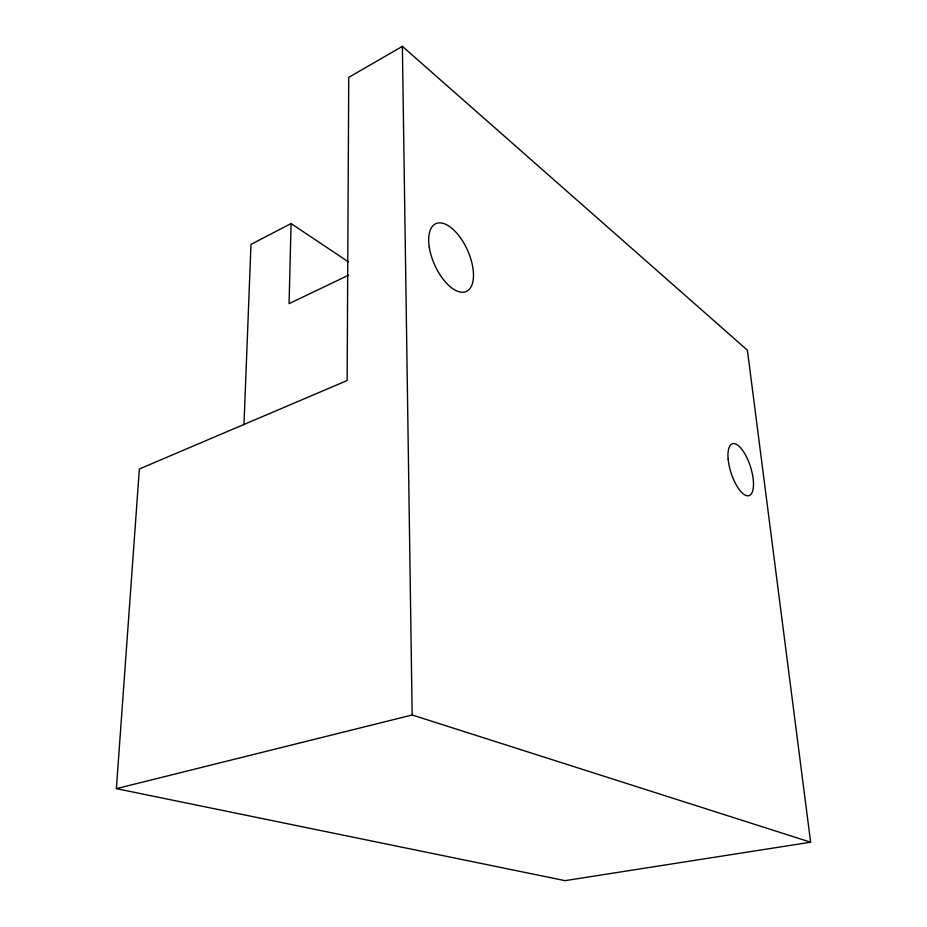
<?xml version="1.0" encoding="UTF-8"?>
<svg xmlns="http://www.w3.org/2000/svg" width="927" height="927" viewBox="0 0 927 927"><rect width="100%" height="100%" fill="white"/><g stroke="black" fill="none" stroke-linecap="round" stroke-linejoin="round"><path stroke-width="1.39" d="M243.986 424.508L250.985 244.392L291.078 223.558L289.073 303.65L348.726 275.11M116.373 788.645L139.363 468.981L347.138 380.545L348.737 77.347L402.376 46.35L747.394 350.174L810.627 842.203L565.053 880.65L116.373 788.645L412.167 714.984L810.627 842.203M291.078 223.558L348.401 261.877M402.376 46.35L412.167 714.984M728.17 459.305A27.231 10.174 72.2 0 0 749.016 495.632A27.231 10.174 72.2 0 0 745.018 454.137A27.231 10.174 72.2 0 0 728.17 459.305M429.236 246.895A37.173 17.995 65.8 0 0 466.246 291.507A37.173 17.995 65.8 0 0 457.764 234.311A37.173 17.995 65.8 0 0 429.236 246.895"/></g></svg>
